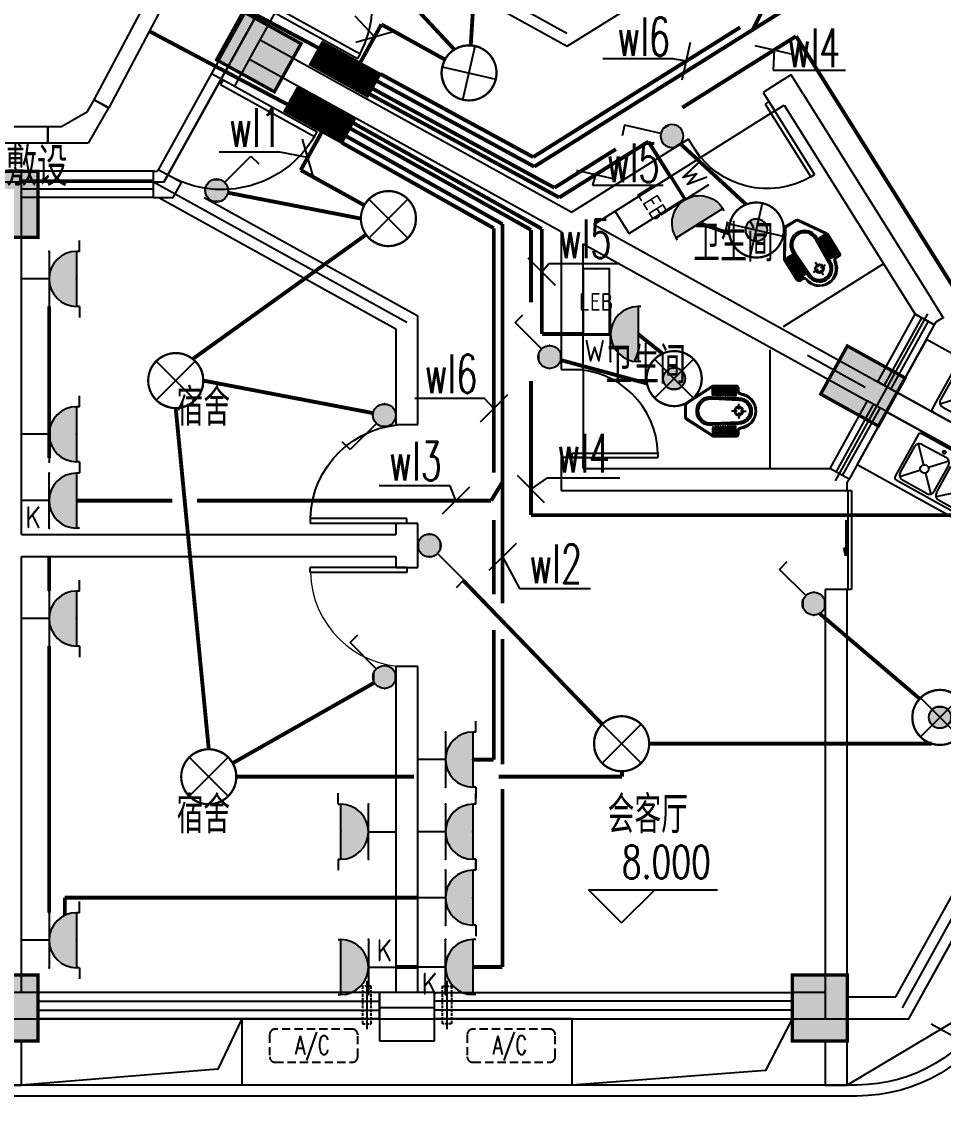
# Model space of a CAD drawing. Extents: x -9422388 to 15610651, y -1992469 to 953794.
# Drawn here: x -2712691 to -2704318, y -207191 to -197392 of the extents above; entities that cross this region are included whole.
import ezdxf
from ezdxf.enums import TextEntityAlignment as Align

# ---------------------------------------------------------------- set-up
doc = ezdxf.new("R2010")
doc.units = 0
doc.header["$LTSCALE"] = 1000
for name, pattern in [('( Hidden )', [0.375, 0.25, -0.125]), ('ACAD_ISO04W100', [30, 24, -3, 0, -3]), ('DASH', [0.35, 0.25, -0.1])]:
    doc.linetypes.add(name, pattern=pattern)
for name, color, linetype in [('A-FLOR-HVAC', 4, 'Continuous'), ('A-FLOR-OTHER2-ON', 83, 'Continuous'), ('A-SECT-DOOR', 141, 'Continuous'), ('C-KZ', 2, 'Continuous'), ('C-Z-HATCH', 253, 'Continuous'), ('CABLETRAY', 4, 'Continuous'), ('DIM-插座', 3, 'Continuous'), ('DIM-照明', 3, 'Continuous'), ('EQUIP-插座', 3, 'Continuous'), ('EQUIP-照明', 3, 'Continuous'), ('EQUIP-箱柜', 3, 'Continuous'), ('TEL_TEXT', 7, 'Continuous'), ('WIRE-插座', 5, 'Continuous'), ('WIRE-照明', 1, 'Continuous'), ('洁具', 253, 'Continuous')]:
    doc.layers.add(name, color=color, linetype=linetype)
doc.styles.add('_TCH_DIM', font='SIMPLEX', dxfattribs={"bigfont": 'GBCBIG'})
doc.styles.add('_TCH_DIM_T3', font='SIMPLEX', dxfattribs={"width": 0.705882, "bigfont": 'GBCBIG'})
doc.styles.add('_TCH_WINDOW', font='SIMPLEX', dxfattribs={"height": 3.5, "bigfont": 'GBCBIG'})
doc.styles.add('_TEL_ATTDEF', font='GBENOR', dxfattribs={"width": 0.8, "height": 3, "bigfont": 'GBCBIG'})
doc.styles.add('_TEL_DIM', font='SIMPLEX', dxfattribs={"width": 0.8, "height": 3.5, "bigfont": 'HZTXT'})
doc.styles.get("Standard").update_dxf_attribs({"font": 'gbenor.shx', "bigfont": 'gbcbig.shx'})
doc.dimstyles.new('_TCH_ARCH&&100', dxfattribs={"dimtxt": 297.5, "dimasz": 100, "dimexe": 250, "dimexo": 300, "dimgap": 126.25, "dimtad": 1, "dimdec": 0, "dimzin": 0, "dimdsep": 46, "dimtxsty": '_TCH_DIM_T3', "dimblk": 'ARCHTICK', "dimcen": 0.09, "dimclrt": 7, "dimazin": 2, "dimtfac": 1, "dimtdec": 0, "dimtix": 1, "dimtmove": 2, "dimatfit": 3, "dimfxl": 0, "dimtolj": 1, "dimtzin": 0, "dimarcsym": 0})

# ---------------------------------------------------------------- blocks, each defined once
blk = doc.blocks.new('$plan$00002871')
at = {"layer": '洁具', "color": 0}
for p, q in [((-14.8, -489.9), (-66.6, -489.9)), ((0, -475.1), (0, -423.3)), ((14.8, -489.9), (66.6, -489.9)), ((0, -504.7), (0, -556.5))]:
    blk.add_line(p, q, dxfattribs=at)
for points in [[(158.9, -508.5, -0.88995), (-158.9, -508.5, 0.380538), (-178.8, -490.8), (-210, -490.8, -0.414214), (-230, -470.8), (-230, -258.2, -0.144595), (-226.8, -247.3), (-72.6, -9.1, -0.254383), (-55.8, 0), (55.8, 0, -0.254383), (72.6, -9.1), (226.8, -247.3, -0.144595), (230, -258.2), (230, -470.8, -0.414214), (210, -490.8), (178.8, -490.8, 0.380538)], [(120, -490.8), (129.8, -252.3, 1.134994), (-129.8, -252.3), (-120, -490.8, 0.992594)], [(105, -490.4), (114.8, -251, 1.141146), (-114.8, -251), (-105, -490.4, 0.994896)], [(100, -490.3), (109.8, -250.6, 1.143479), (-109.8, -250.6), (-100, -490.3, 0.995777)], [(-149.5, -263.6, 1), (-149.5, -251.9), (-207, -251.9, 1), (-207, -263.6)], [(-148.2, -287, 1), (-148.2, -275.4), (-207, -275.4, 1), (-207, -287)], [(-149.5, -262.6, 1), (-149.5, -252.9), (-207, -252.9, 1), (-207, -262.6)], [(-148.2, -286, 1), (-148.2, -276.4), (-207, -276.4, 1), (-207, -286)], [(148.2, -287, -1), (148.2, -275.4), (207, -275.4, -1), (207, -287)], [(148.2, -286, -1), (148.2, -276.4), (207, -276.4, -1), (207, -286)], [(149.5, -263.6, -1), (149.5, -251.9), (207, -251.9, -1), (207, -263.6)], [(149.5, -262.6, -1), (149.5, -252.9), (207, -252.9, -1), (207, -262.6)], [(-147.3, -306.7, 1), (-147.3, -295.1), (-207, -295.1, 1), (-207, -306.7)], [(-146.3, -330.1, 1), (-146.3, -318.5), (-207, -318.5, 1), (-207, -330.1)], [(-145.6, -352.3, 1), (-145.6, -340.7), (-207, -340.7, 1), (-207, -352.3)], [(-144.6, -375.7, 1), (-144.6, -364.1), (-207, -364.1, 1), (-207, -375.7)], [(-143.7, -399.2, 1), (-143.7, -387.5), (-207, -387.5, 1), (-207, -399.2)], [(-147.3, -305.7, 1), (-147.3, -296.1), (-207, -296.1, 1), (-207, -305.7)], [(-146.3, -329.1, 1), (-146.3, -319.5), (-207, -319.5, 1), (-207, -329.1)], [(-145.6, -351.3, 1), (-145.6, -341.7), (-207, -341.7, 1), (-207, -351.3)], [(-144.6, -374.7, 1), (-144.6, -365.1), (-207, -365.1, 1), (-207, -374.7)], [(-143.7, -398.2, 1), (-143.7, -388.5), (-207, -388.5, 1), (-207, -398.2)], [(143.7, -399.2, -1), (143.7, -387.5), (207, -387.5, -1), (207, -399.2)], [(144.6, -375.7, -1), (144.6, -364.1), (207, -364.1, -1), (207, -375.7)], [(143.7, -398.2, -1), (143.7, -388.5), (207, -388.5, -1), (207, -398.2)], [(145.6, -352.3, -1), (145.6, -340.7), (207, -340.7, -1), (207, -352.3)], [(144.6, -374.7, -1), (144.6, -365.1), (207, -365.1, -1), (207, -374.7)], [(146.3, -330.1, -1), (146.3, -318.5), (207, -318.5, -1), (207, -330.1)], [(145.6, -351.3, -1), (145.6, -341.7), (207, -341.7, -1), (207, -351.3)], [(147.3, -306.7, -1), (147.3, -295.1), (207, -295.1, -1), (207, -306.7)], [(146.3, -329.1, -1), (146.3, -319.5), (207, -319.5, -1), (207, -329.1)], [(147.3, -305.7, -1), (147.3, -296.1), (207, -296.1, -1), (207, -305.7)], [(-142.8, -422.6, 1), (-142.8, -411), (-207, -411, 1), (-207, -422.6)], [(-141.1, -443.5, 1), (-141.1, -431.9), (-207, -431.9, 1), (-207, -443.5)], [(-141.1, -464.5, 1), (-141.1, -452.9), (-207, -452.9, 1), (-207, -464.5)], [(-142.8, -421.6, 1), (-142.8, -412), (-207, -412, 1), (-207, -421.6)], [(-141.1, -442.5, 1), (-141.1, -432.9), (-207, -432.9, 1), (-207, -442.5)], [(-141.1, -463.5, 1), (-141.1, -453.9), (-207, -453.9, 1), (-207, -463.5)], [(141.1, -443.5, -1), (141.1, -431.9), (207, -431.9, -1), (207, -443.5)], [(141.1, -464.5, -1), (141.1, -452.9), (207, -452.9, -1), (207, -464.5)], [(141.1, -442.5, -1), (141.1, -432.9), (207, -432.9, -1), (207, -442.5)], [(141.1, -463.5, -1), (141.1, -453.9), (207, -453.9, -1), (207, -463.5)], [(142.8, -422.6, -1), (142.8, -411), (207, -411, -1), (207, -422.6)], [(142.8, -421.6, -1), (142.8, -412), (207, -412, -1), (207, -421.6)]]:
    blk.add_lwpolyline(points, format="xyb", close=True, dxfattribs=at)
blk.add_lwpolyline([(-149, -507.3, 0.380538), (-178.8, -480.8), (-210, -480.8, -0.414214), (-220, -470.8), (-220, -258.2, -0.144595), (-218.4, -252.8), (-64.2, -14.6, -0.254383), (-55.8, -10), (55.8, -10, -0.254383), (64.2, -14.6), (218.4, -252.8, -0.144595), (220, -258.2), (220, -470.8, -0.414214), (210, -480.8), (178.8, -480.8, 0.380538), (149, -507.3, 0.380538)], format="xyb", dxfattribs=at)
for radius in [40, 31.7]:
    blk.add_circle((0, -489.9), radius, dxfattribs=at)
blk.add_arc((0, -489.9), 150, 186.66502, 353.33498, dxfattribs=at)
blk = doc.blocks.new('$DorLib2D$00000001')
at = {"color": 0}
for p, q in [((0.45, 0.975), (0.5, 0.975)), ((0.45, 0), (0.45, 0.975)), ((0.5, 0), (0.5, 0.975)), ((0.5, 0), (0.45, 0))]:
    blk.add_line(p, q, dxfattribs=at)
at = {"color": 0, "lineweight": 13}
blk.add_arc((0.475, 0), 0.975, 91.4693, 180, dxfattribs=at)
blk = doc.blocks.new('$plan$00002763')
at = {"layer": '洁具', "color": 0}
for p, q in [((-380.9, -97.5), (-246.3, -240.8)), ((-345, -82.5), (-95, -82.5)), ((-59.1, -97.5), (-193.7, -240.8)), ((-5.9, -97.5), (161.2, -240.8)), ((30, -82.5), (345, -82.5)), ((380.9, -97.5), (213.8, -240.8)), ((-395, -405.5), (-395, -132.2)), ((-45, -132.2), (-45, -405.5)), ((-20, -405.5), (-20, -132.2)), ((395, -132.2), (395, -405.5)), ((-246.3, -296.8), (-380.9, -440.1)), ((-193.7, -296.8), (-59.1, -440.1)), ((161.2, -296.8), (-5.9, -440.1)), ((213.8, -296.8), (380.9, -440.1)), ((-95, -455.2), (-345, -455.2)), ((345, -455.2), (30, -455.2))]:
    blk.add_line(p, q, dxfattribs=at)
blk.add_lwpolyline([(-420, -24.8), (-420, -455.2, 0.200464), (-412.7, -472.8, 0.197353), (-395, -480), (395, -480, 0.19737), (412.7, -472.8, 0.200447), (420, -455.2), (420, -24.8, 0.200464), (412.7, -7.2, 0.197353), (395, 0), (-395, 0, 0.19737), (-412.7, -7.2, 0.200447), (-420, -24.8)], format="xyb", close=True, dxfattribs=at)
for centre, major_axis, start_param, end_param in [((-345, -132.2), (-50, 0), -1.570796, 0), ((-135.7, -48.3), (-14.2, 0), 3.141593, 9.424778), ((-95, -132.2), (-50, 0), 3.141593, 4.712389), ((-35.7, -48.3), (-15.1, 0), 3.141593, 9.424778), ((30, -132.2), (-50, 0), -1.570796, 0), ((64.3, -48.3), (-14.2, 0), 3.141593, 9.424778), ((345, -132.2), (-50, 0), 3.141593, 4.712389), ((-220, -268.8), (-38.6, 0), 3.141593, 9.424778), ((187.5, -268.8), (-38.6, 0), 3.141593, 9.424778), ((-345, -405.5), (50, 0), 3.141593, 4.712389), ((-95, -405.5), (50, 0), 4.712389, 6.283185), ((30, -405.5), (50, 0), 3.141593, 4.712389), ((345, -405.5), (50, 0), 4.712389, 6.283185)]:
    blk.add_ellipse(centre, major_axis=major_axis, ratio=0.9938, start_param=start_param, end_param=end_param, dxfattribs=at)
blk = doc.blocks.new('KTWJ1')
at = {"layer": 'A-FLOR-HVAC', "color": 0, "linetype": '( Hidden )', "ltscale": 0.3}
blk.add_lwpolyline([(152982.4, -14209, 0.414214), (153032.4, -14259), (153732.4, -14259, 0.414214), (153782.4, -14209), (153782.4, -14009, 0.414214), (153732.4, -13959), (153032.4, -13959, 0.414214), (152982.4, -14009)], format="xyb", close=True, dxfattribs=at)
at = {"layer": 'A-FLOR-HVAC', "color": 0, "style": '_TCH_WINDOW', "width": 0.705882}
blk.add_text('A/C', height=170, dxfattribs=at).set_placement((153213.5, -14188.2))
blk = doc.blocks.new('KTB')
at = {"layer": 'A-SECT-DOOR', "color": 0}
blk.add_lwpolyline([(1063019.2, -403774.7), (1061769.2, -403774.7), (1061769.2, -404374.7), (1064769.2, -404374.7), (1064769.2, -403774.7), (1063519.2, -403774.7)], dxfattribs=at)
at = {"layer": 'A-FLOR-HVAC', "color": 8}
for p in [(909040, -389908.7), (910834.5, -389908.7)]:
    blk.add_blockref('KTWJ1', p, dxfattribs=at)
blk = doc.blocks.new('A$C0CF77FE4')
at = {"layer": 'A-FLOR-OTHER2-ON', "color": 0, "linetype": 'ACAD_ISO04W100', "ltscale": 5}
blk.add_line((40, 440), (40, 0), dxfattribs=at)
at = {"layer": 'A-FLOR-OTHER2-ON', "color": 0, "linetype": 'DASH', "ltscale": 0.1}
blk.add_lwpolyline([(0, 390), (80, 390), (80, 50), (0, 50)], close=True, dxfattribs=at)
blk = doc.blocks.new('宿舍楼柱网1')
at = {"layer": 'C-Z-HATCH'}
h = blk.add_hatch(color=0, dxfattribs=at)
h.dxf.hatch_style = 1
h.paths.add_polyline_path([(648829.2, 146138.3), (649071.3, 146575.7), (649596.3, 146285.2), (649354.2, 145847.7)])
h = blk.add_hatch(color=0, dxfattribs=at)
h.dxf.hatch_style = 1
h.paths.add_polyline_path([(646707.9, 145126.3), (647207.9, 145126.3), (647207.9, 144526.3), (646707.9, 144526.3)])
h = blk.add_hatch(color=0, dxfattribs=at)
h.dxf.hatch_style = 1
h.paths.add_polyline_path([(654840.8, 142811.3), (655082.9, 143248.8), (654558, 143539.3), (654315.8, 143101.8)])
h = blk.add_hatch(color=0, dxfattribs=at)
h.dxf.hatch_style = 1
h.paths.add_polyline_path([(646707.9, 137826.3), (647207.9, 137826.3), (647207.9, 137226.3), (646707.9, 137226.3)])
h = blk.add_hatch(color=0, dxfattribs=at)
h.dxf.hatch_style = 1
h.paths.add_polyline_path([(654057.9, 137826.3), (654557.9, 137826.3), (654557.9, 137226.3), (654057.9, 137226.3)])
at = {"layer": 'C-KZ', "color": 0, "const_width": 30}
for points in [[(648829.2, 146138.3), (649071.3, 146575.7), (649596.3, 146285.2), (649354.2, 145847.7), (648829.2, 146138.3)], [(654840.8, 142811.3), (655082.9, 143248.8), (654558, 143539.3), (654315.8, 143101.8), (654840.8, 142811.3)]]:
    blk.add_lwpolyline(points, dxfattribs=at)
for points in [[(646707.9, 145126.3), (647207.9, 145126.3), (647207.9, 144526.3), (646707.9, 144526.3)], [(646707.9, 137826.3), (647207.9, 137826.3), (647207.9, 137226.3), (646707.9, 137226.3)], [(654057.9, 137826.3), (654557.9, 137826.3), (654557.9, 137226.3), (654057.9, 137226.3)]]:
    blk.add_lwpolyline(points, close=True, dxfattribs=at)
blk = doc.blocks.new('_ArchTick')
at = {"color": 0, "linetype": 'ByBlock', "const_width": 0.4}
blk.add_lwpolyline([(-0.5, -0.5), (0.5, 0.5)], dxfattribs=at)
blk = doc.blocks.new('*D2933')
at = {"color": 0, "lineweight": -2, "transparency": 16777216}
for p, q in [((1649021.5, -194365.2), (1652040.1, -196035.7)), ((1649512.1, -200087.3), (1651821.3, -195914.7)), ((1646712.3, -198537.8), (1649730.9, -200208.4))]:
    blk.add_line(p, q, dxfattribs=at)
at = {"layer": 'Defpoints', "color": 0, "transparency": 16777216}
for p in [(1648759, -194219.9), (1651821.3, -195914.7), (1646449.8, -198392.6)]:
    blk.add_point(p, dxfattribs=at)
at = {"color": 0, "lineweight": -2, "transparency": 16777216, "xscale": 100, "yscale": 100, "zscale": 100}
for p, rotation in [((1651821.3, -195914.7), 61.03914883823066), ((1649512.1, -200087.3), 241.0391488382307)]:
    blk.add_blockref('_ArchTick', p, dxfattribs=dict(at, rotation=rotation))
at = {"color": 7, "transparency": 16777216, "insert": (1650426.1, -197867.8), "char_height": 297.5, "attachment_point": 5, "rotation": 61.03915, "style": '_TCH_DIM_T3'}
blk.add_mtext('\\A1;4769', dxfattribs=at)
blk = doc.blocks.new('*D2935')
at = {"color": 0, "lineweight": -2, "transparency": 16777216}
for p, q in [((1651330.7, -190192.6), (1655049.2, -192250.5)), ((1650212.1, -200474.7), (1654830.5, -192129.4)), ((1646712.3, -198537.8), (1650430.8, -200595.7))]:
    blk.add_line(p, q, dxfattribs=at)
at = {"layer": 'Defpoints', "color": 0, "transparency": 16777216}
for p in [(1651068.2, -190047.3), (1654830.5, -192129.4), (1646449.8, -198392.6)]:
    blk.add_point(p, dxfattribs=at)
at = {"color": 0, "lineweight": -2, "transparency": 16777216, "xscale": 100, "yscale": 100, "zscale": 100}
for p, rotation in [((1654830.5, -192129.4), 61.0391488381117), ((1650212.1, -200474.7), 241.0391488381117)]:
    blk.add_blockref('_ArchTick', p, dxfattribs=dict(at, rotation=rotation))
at = {"color": 7, "transparency": 16777216, "insert": (1652280.7, -196168.9), "char_height": 297.5, "attachment_point": 5, "rotation": 61.03915, "style": '_TCH_DIM_T3'}
blk.add_mtext('\\A1;9538', dxfattribs=at)
blk = doc.blocks.new('*X41')
at = {"color": 0}
for p, q in [((-250, 32.8), (-82.8, 200)), ((-250, 68.2), (-118.2, 200)), ((-250, 103.6), (-153.6, 200)), ((-250, 138.9), (-188.9, 200)), ((-250, 174.3), (-224.3, 200)), ((-247.5, 0), (-47.5, 200)), ((-212.1, 0), (-12.1, 200)), ((-176.8, 0), (23.2, 200)), ((-141.4, 0), (58.6, 200)), ((-106.1, 0), (93.9, 200)), ((-70.7, 0), (129.3, 200)), ((-35.4, 0), (164.6, 200)), ((0, 0), (200, 200)), ((35.4, 0), (235.4, 200)), ((70.7, 0), (250, 179.3)), ((106.1, 0), (250, 143.9)), ((141.4, 0), (250, 108.6)), ((176.8, 0), (250, 73.2)), ((212.1, 0), (250, 37.9)), ((247.5, 0), (250, 2.5))]:
    blk.add_line(p, q, dxfattribs=at)
blk = doc.blocks.new('$equip$00002943')
for p, q in [((-0.75, 0.6), (-0.75, 0)), ((0.75, 0.6), (-0.75, 0.6)), ((0.75, 0), (0.75, 0.6)), ((-0.75, 0), (0.75, 0))]:
    blk.add_line(p, q)
for points, const_width in [([(-0.75, 0.3), (0.75, 0.3)], 0.6), ([(-0.75, 0.6), (-0.75, 0), (0.75, 0), (0.75, 0.6), (-0.75, 0.6), (-0.75, 0)], 0.04)]:
    blk.add_lwpolyline(points, dxfattribs=dict(const_width=const_width))
for p in [(0, 0.6), (-0.75, 0.3), (0.75, 0.3), (0, 0)]:
    blk.add_point(p)
at = {"xscale": 0.00300000000061118, "yscale": 0.00300000000061118, "zscale": 0.00300000000061118}
blk.add_blockref('*X41', (0, 0), dxfattribs=at)
at = {"color": 7, "style": '_TEL_DIM', "flags": 1}
for tag in ['A', 'REMARK']:
    blk.add_attdef(tag, text='', height=0.00002, dxfattribs=at).set_placement((0, 0), align=Align.MIDDLE_CENTER)
blk = doc.blocks.new('$equip$00002539')
for p, q in [((-0.354, 0.354), (0.354, -0.354)), ((0.354, 0.354), (-0.354, -0.354))]:
    blk.add_line(p, q)
at = {"const_width": 0.04}
blk.add_lwpolyline([(-0.5, 0, 1), (0.5, 0, 1), (-0.5, 0, 0.911406)], format="xyb", dxfattribs=at)
blk.add_circle((0, 0), 0.5)
for p in [(0, 0.5), (-0.5, 0), (0.5, 0), (0, -0.5)]:
    blk.add_point(p)
at = {"color": 7, "style": '_TEL_DIM', "flags": 1}
blk.add_attdef('A', text='', height=0.00002, dxfattribs=at).set_placement((0, 0), align=Align.MIDDLE_CENTER)
blk = doc.blocks.new('$equip$00002828')
for p, q in [((0.354, 0.354), (-0.354, -0.354)), ((-0.354, 0.354), (0.354, -0.354))]:
    blk.add_line(p, q)
at = {"const_width": 0.04}
blk.add_lwpolyline([(0.5, 0, -1), (-0.5, 0, -1), (0.5, 0, 1)], format="xyb", dxfattribs=at)
for radius in [0.5, 0.2]:
    blk.add_circle((0, 0), radius)
for p in [(0, 0.5), (-0.5, 0), (0.5, 0), (0, -0.5)]:
    blk.add_point(p)
for points in [[(0, 0.2), (0, 0.2), (-0.1, 0.173), (0.1, 0.173)], [(-0.173, 0.1), (0.173, 0.1), (-0.2, 0), (0.2, 0)], [(-0.173, -0.1), (0.173, -0.1), (-0.2, 0), (0.2, 0)], [(-0.1, 0.173), (0.1, 0.173), (-0.173, 0.1), (0.173, 0.1)], [(-0.1, -0.173), (0.1, -0.173), (-0.173, -0.1), (0.173, -0.1)], [(0, -0.2), (0, -0.2), (-0.1, -0.173), (0.1, -0.173)]]:
    blk.add_solid(points)
at = {"color": 7, "style": '_TEL_DIM', "flags": 1}
for tag in ['A', 'REMARK']:
    blk.add_attdef(tag, text='', height=0.00002, dxfattribs=at).set_placement((0, 0), align=Align.MIDDLE_CENTER)
blk = doc.blocks.new('$equip$00001240')
for p, q in [((-0.5, 1.05), (-0.7, 1.05)), ((-0.5, 1.05), (-0.5, 1)), ((-0.5, 1), (0.5, 1)), ((0.5, 1.05), (0.7, 1.05)), ((0.5, 1.05), (0.5, 1)), ((-0.5, 0.5), (0.5, 0.5)), ((0, 0.5), (0, 0))]:
    blk.add_line(p, q)
blk.add_arc((0, 1), 0.5, 180, 0)
for points in [[(0.433, 0.75), (-0.433, 0.75), (0.5, 1), (-0.5, 1)], [(0.25, 0.567), (-0.25, 0.567), (0.433, 0.75), (-0.433, 0.75)], [(0, 0.5), (0, 0.5), (0.25, 0.567), (-0.25, 0.567)]]:
    blk.add_solid(points)
at = {"layer": 'EQUIP-照明'}
for p in [(0, 1), (-0.5, 0.5), (0.5, 0.5), (0, 0)]:
    blk.add_point(p, dxfattribs=at)
at = {"layer": 'EQUIP-照明', "flags": 9}
blk.add_attdef('A', (0, 0), '', height=0.00002, dxfattribs=at)
blk = doc.blocks.new('$equip$00001764')
for p, q in [((-0.5, 1.05), (-0.5, 1)), ((-0.5, 1), (0.5, 1)), ((0.5, 1.05), (0.5, 1)), ((0.5, 0.5), (-0.5, 0.5)), ((0, 0.5), (0, 0))]:
    blk.add_line(p, q)
blk.add_arc((0, 1), 0.5, 180, 0)
for p in [(-0.5, 0.5), (0.5, 0.5), (0, 0)]:
    blk.add_point(p)
for points in [[(0.433, 0.75), (-0.433, 0.75), (0.5, 1), (-0.5, 1)], [(0.25, 0.567), (-0.25, 0.567), (0.433, 0.75), (-0.433, 0.75)], [(0, 0.5), (0, 0.5), (0.25, 0.567), (-0.25, 0.567)]]:
    blk.add_solid(points)
at = {"color": 7, "style": '_TEL_DIM'}
blk.add_attdef('$TEXT$', text='', height=0.4, dxfattribs=at).set_placement((0.303, 0.211), align=Align.MIDDLE_CENTER)
at = {"color": 7, "style": '_TEL_DIM', "flags": 1}
blk.add_attdef('A', text='', height=0.00002, dxfattribs=at).set_placement((0, 0), align=Align.MIDDLE_CENTER)
blk = doc.blocks.new('$equip$00001962')
for p, q in [((0.147, 0.356), (0.625, 0.833)), ((0.625, 0.833), (0.766, 0.692))]:
    blk.add_line(p, q)
blk.add_circle((0, 0.208), 0.208)
for p in [(0, 0.417), (-0.208, 0.208), (0.208, 0.208), (0, 0)]:
    blk.add_point(p)
for points in [[(0, 0.417), (0, 0.417), (-0.104, 0.389), (0.104, 0.389)], [(-0.18, 0.313), (0.18, 0.313), (-0.208, 0.208), (0.208, 0.208)], [(-0.18, 0.104), (0.18, 0.104), (-0.208, 0.208), (0.208, 0.208)], [(-0.104, 0.389), (0.104, 0.389), (-0.18, 0.313), (0.18, 0.313)], [(-0.104, 0.028), (0.104, 0.028), (-0.18, 0.104), (0.18, 0.104)], [(0, 0), (0, 0), (-0.104, 0.028), (0.104, 0.028)]]:
    blk.add_solid(points)
at = {"layer": 'TEL_TEXT', "style": '_TEL_DIM', "flags": 1}
blk.add_attdef('A', text='', height=0.00002, dxfattribs=at).set_placement((0, 0), align=Align.MIDDLE_CENTER)
blk = doc.blocks.new('$equip$00002908')
for p, q in [((0.75, 0.6), (-0.75, 0.6)), ((-0.75, 0.6), (-0.75, 0)), ((0.75, 0), (0.75, 0.6)), ((-0.75, 0), (0.75, 0))]:
    blk.add_line(p, q)
at = {"const_width": 0.04}
blk.add_lwpolyline([(-0.75, 0.6), (-0.75, 0), (0.75, 0), (0.75, 0.6), (-0.75, 0.6), (-0.75, 0)], dxfattribs=at)
for p in [(0, 0.6), (-0.75, 0.3), (0.75, 0.3), (0, 0)]:
    blk.add_point(p)
at = {"color": 7, "style": '_TEL_DIM'}
blk.add_attdef('$TEXT$', text='', height=0.4, dxfattribs=at).set_placement((0, 0.3), align=Align.MIDDLE_CENTER)
at = {"color": 7, "style": '_TEL_DIM', "flags": 1}
for tag in ['A', 'REMARK']:
    blk.add_attdef(tag, text='', height=0.00002, dxfattribs=at).set_placement((0, 0), align=Align.MIDDLE_CENTER)
blk = doc.blocks.new('542523')
at = {"color": 8}
for p, q in [((1641151.3, -188347.3), (1639742.7, -190892.6)), ((1641464, -188582.6), (1643405.6, -189657.2)), ((1643405.6, -189657.2), (1644240.7, -189133.8)), ((1640543.5, -189239), (1640359.5, -189571.5)), ((1640648.5, -189297.1), (1641501.6, -189769.2)), ((1640672.7, -189253.4), (1641525.8, -189725.5)), ((1640569.5, -189687.7), (1640753.5, -189355.2)), ((1640359.5, -189571.5), (1640175.5, -189904)), ((1640617.9, -189600.2), (1643446.7, -191165.7)), ((1640385.5, -190020.2), (1640569.5, -189687.7)), ((1640521.1, -189775.2), (1643349.8, -191340.7)), ((1641525.8, -189725.5), (1641501.6, -189769.2)), ((1640175.5, -189904), (1639691.3, -190778.9)), ((1640175.5, -189904), (1640385.5, -190020.2)), ((1645354.8, -189969.8), (1645185.3, -190076)), ((1645439.5, -189916.7), (1645354.8, -189969.8)), ((1645545.7, -190086.1), (1645439.5, -189916.7)), ((1645185.3, -190076), (1645291.5, -190245.5)), ((1645545.7, -190086.1), (1645545.7, -190086.1)), ((1645545.7, -190086.1), (1646714.1, -191950.2)), ((1645291.5, -190245.5), (1645376.3, -190192.3)), ((1645376.3, -190192.3), (1646566.4, -192091.2)), ((1645291.5, -190245.5), (1644613.6, -190670.3)), ((1644507.4, -190500.9), (1643446.7, -191165.7)), ((1644613.6, -190670.3), (1644507.4, -190500.9)), ((1643646.7, -191276.4), (1644613.6, -190670.3)), ((1639648.9, -191032.6), (1639648.9, -190792.6)), ((1639648.9, -190792.6), (1639683.7, -190792.6)), ((1639691.3, -190778.9), (1639683.7, -190792.6)), ((1639901.3, -190895.1), (1639691.3, -190778.9)), ((1639742.7, -190892.6), (1593929.8, -190892.6)), ((1639825.2, -191032.6), (1639901.3, -190895.1)), ((1638449.8, -194092.6), (1638449.8, -191032.6)), ((1639648.9, -191032.6), (1639825.2, -191032.6)), ((1639695.3, -191032.6), (1641849.8, -192224.9)), ((1640108.4, -191032.6), (1642049.8, -192107)), ((1643646.7, -191276.4), (1646227, -192704.4)), ((1643349.8, -191340.7), (1643349.8, -192592.6)), ((1643549.8, -191451.4), (1646130.2, -192879.4)), ((1643549.8, -192592.6), (1643549.8, -191451.4)), ((1646820.3, -192119.7), (1646714.1, -191950.2)), ((1642049.8, -193092.6), (1642049.8, -192107)), ((1646566.4, -192091.2), (1646741.4, -192188.1)), ((1646741.4, -192188.1), (1646757.4, -192159.1)), ((1646757.4, -192159.1), (1646820.3, -192119.7)), ((1641849.8, -192224.9), (1641849.8, -193092.6)), ((1643349.8, -192592.6), (1643549.8, -192592.6)), ((1643549.8, -192592.6), (1643549.8, -193392.6)), ((1646227, -192704.4), (1646402, -192801.3)), ((1646402, -192801.3), (1648719.9, -194084)), ((1646305.2, -192976.2), (1646130.2, -192879.4)), ((1646305.2, -192976.2), (1648623.1, -194259)), ((1641849.8, -193092.6), (1642049.8, -193092.6)), ((1643549.8, -193392.6), (1643349.8, -193392.6)), ((1643349.8, -193392.6), (1643349.8, -193692.6)), ((1643449.8, -193392.6), (1643449.8, -193352.6)), ((1643449.8, -193352.6), (1644229.8, -193352.6)), ((1643449.8, -193392.6), (1644229.8, -193392.6)), ((1643549.8, -193492.6), (1643549.8, -193392.6)), ((1644229.8, -193352.6), (1644229.8, -193392.6)), ((1643549.8, -193492.6), (1645790.9, -193492.6)), ((1645965.9, -193589.4), (1645790.9, -193492.6)), ((1645949.8, -193618.4), (1645965.9, -193589.4)), ((1645949.8, -193692.6), (1645949.8, -193618.4)), ((1643349.8, -193692.6), (1645749.8, -193692.6)), ((1645749.8, -193692.6), (1645949.8, -193692.6)), ((1642049.8, -193992.6), (1641849.8, -193992.6)), ((1641849.8, -193992.6), (1641849.8, -194092.6)), ((1642049.8, -194192.6), (1642049.8, -193992.6)), ((1638449.8, -194092.6), (1641849.8, -194092.6)), ((1642049.8, -194392.6), (1642049.8, -194192.6)), ((1646390.9, -198292.6), (1648671.5, -194171.5)), ((1638449.8, -198252.6), (1638449.8, -194292.6)), ((1638449.8, -194292.6), (1641849.8, -194292.6)), ((1641849.8, -194292.6), (1641849.8, -194392.6)), ((1646508.8, -198492.6), (1648846.5, -194268.4)), ((1641849.8, -194392.6), (1642049.8, -194392.6)), ((1645949.8, -194592.6), (1645749.8, -194592.6)), ((1645749.8, -194592.6), (1645749.8, -198492.6)), ((1645949.8, -198492.6), (1645949.8, -194592.6)), ((1642049.8, -195292.6), (1641849.8, -195292.6)), ((1641849.8, -195292.6), (1641849.8, -198252.6)), ((1642049.8, -198252.6), (1642049.8, -195292.6)), ((1643900.2, -197620.6), (1643600.2, -197320.6)), ((1643600.2, -197320.6), (1644771, -197320.6)), ((1643900.2, -197620.6), (1644200.2, -197320.6)), ((1638599.8, -198252.6), (1638349.8, -198252.6)), ((1638599.8, -198492.6), (1638599.8, -198252.6)), ((1641949.8, -198252.6), (1641699.8, -198252.6)), ((1641699.8, -198252.6), (1641699.8, -198392.6)), ((1642199.8, -198252.6), (1641949.8, -198252.6)), ((1642199.8, -198392.6), (1642199.8, -198252.6)), ((1642199.8, -198252.6), (1645449.8, -198252.6)), ((1642199.8, -198492.6), (1642199.8, -198252.6)), ((1645449.8, -198332.6), (1642199.8, -198332.6)), ((1645749.8, -198252.6), (1645449.8, -198252.6)), ((1645449.8, -198252.6), (1645449.8, -198492.6)), ((1645449.8, -198492.6), (1645449.8, -198252.6)), ((1645949.8, -198292.6), (1646390.9, -198292.6)), ((1645949.8, -198292.6), (1645949.8, -198492.6)), ((1642199.8, -198392.6), (1641699.8, -198392.6)), ((1641699.8, -198392.6), (1641699.8, -198692.6)), ((1642199.8, -198692.6), (1642199.8, -198392.6)), ((1645449.8, -198412.6), (1642199.8, -198412.6)), ((1638349.8, -198492.6), (1638599.8, -198492.6)), ((1642199.8, -198492.6), (1645449.8, -198492.6)), ((1645449.8, -198492.6), (1645749.8, -198492.6)), ((1645749.8, -198492.6), (1645949.8, -198492.6)), ((1645949.8, -198492.6), (1646508.8, -198492.6)), ((1641699.8, -198692.6), (1642199.8, -198692.6))]:
    blk.add_line(p, q, dxfattribs=at)
at = {"color": 8, "extrusion": (0, 0, -1)}
for p, q in [((1640280.5, -189962.1), (1640256.3, -190005.8)), ((1640256.3, -190005.8), (1641109.4, -190477.9)), ((1640280.5, -189962.1), (1641133.6, -190434.2)), ((1645238.4, -190160.7), (1645204.5, -190182)), ((1645204.5, -190182), (1645618.7, -190842.9)), ((1645238.4, -190160.7), (1645652.6, -190821.6)), ((1641109.4, -190477.9), (1641133.6, -190434.2)), ((1639648.9, -190792.6), (1638449.8, -190792.6)), ((1638449.8, -191032.6), (1638449.8, -190792.6)), ((1639648.9, -191032.6), (1639648.9, -190792.6)), ((1638449.8, -190872.6), (1639648.9, -190872.6)), ((1645618.7, -190842.9), (1645652.6, -190821.6)), ((1638449.8, -190952.6), (1639648.9, -190952.6)), ((1639648.9, -191032.6), (1638449.8, -191032.6)), ((1646227, -192704.4), (1646566.4, -192091.2)), ((1646624.7, -192123.5), (1646285.4, -192736.7)), ((1646683, -192155.8), (1646343.7, -192769)), ((1646741.4, -192188.1), (1646566.4, -192091.2)), ((1646820.3, -192119.7), (1646825.1, -192127.3)), ((1646402, -192801.3), (1646741.4, -192188.1)), ((1646402, -192801.3), (1646227, -192704.4)), ((1646130.2, -192879.4), (1645790.9, -193492.6)), ((1645849.2, -193524.9), (1646188.5, -192911.7)), ((1645907.5, -193557.1), (1646246.9, -192944)), ((1646305.2, -192976.2), (1646130.2, -192879.4)), ((1646305.2, -192976.2), (1645965.9, -193589.4)), ((1645965.9, -193589.4), (1645790.9, -193492.6)), ((1645949.8, -193692.6), (1645958.8, -193692.6)), ((1645958.8, -194592.6), (1645958.8, -193692.6)), ((1645958.8, -193692.6), (1645987.1, -193692.6)), ((1645987.1, -193692.6), (1645987.1, -194592.6)), ((1641072.3, -193947.6), (1641072.3, -193992.6)), ((1641949.8, -193947.6), (1641072.3, -193947.6)), ((1641949.8, -193992.6), (1641072.3, -193992.6)), ((1641949.8, -193992.6), (1641949.8, -193947.6)), ((1645937.3, -193962.6), (1645937.3, -194285.1)), ((1645937.3, -194285.1), (1645918, -194215)), ((1645918, -194215), (1645937.3, -194215)), ((1645949.8, -194592.6), (1645958.8, -194592.6)), ((1645987.1, -194592.6), (1645958.8, -194592.6)), ((1641699.8, -198252.6), (1638599.8, -198252.6)), ((1638599.8, -198492.6), (1638599.8, -198252.6)), ((1638599.8, -198332.6), (1641699.8, -198332.6)), ((1641699.8, -198492.6), (1641699.8, -198252.6)), ((1638599.8, -198412.6), (1641699.8, -198412.6)), ((1641699.8, -198492.6), (1638599.8, -198492.6))]:
    blk.add_line(p, q, dxfattribs=at)
at = {"color": 8}
for points in [[(1629019.7, -172945.8), (1629019.7, -172945.8, -0.414214), (1629241, -171980.9), (1636189.1, -167626.1, -0.414214), (1638256.7, -168100.5), (1651526.9, -189272.8, -0.272815), (1651568.4, -190795.7), (1647349.6, -198418.9, -0.272815), (1646037.2, -199192.6), (1580429.8, -199192.6, -0.414213), (1578829.8, -197592.6), (1578829.8, -189492.6, -0.414214), (1579529.8, -188792.6), (1579529.8, -188792.6)], [(1629104.4, -172892.7), (1629104.4, -172892.7, -0.414214), (1629294.2, -172065.7), (1636242.2, -167710.8, -0.414214), (1638172, -168153.6), (1651442.2, -189325.9, -0.272815), (1651480.9, -190747.3), (1647262.1, -198370.5, -0.272815), (1646037.2, -199092.6), (1623049.8, -199092.6)]]:
    blk.add_lwpolyline(points, format="xyb", dxfattribs=at)
for points in [[(1593929.8, -190892.6), (1593929.8, -198492.6), (1646508.8, -198492.6), (1651184.3, -190044.2), (1637238.7, -167794.3), (1630799.1, -171830.5), (1641151.3, -188347.3), (1639742.7, -190892.6)], [(1648719.9, -194084), (1648986.3, -193602.8), (1646668.9, -192319.7), (1646402.5, -192800.8)], [(1648623, -194259), (1648356.8, -194740.3), (1646038.9, -193458.1), (1646305.1, -192976.8)], [(1638249.8, -199092.6), (1638449.8, -199092.6), (1638449.8, -198692.6), (1638249.8, -198692.6)], [(1645749.8, -199092.6), (1645949.8, -199092.6), (1645949.8, -198692.6), (1645749.8, -198692.6)]]:
    blk.add_lwpolyline(points, close=True, dxfattribs=at)
for points in [[(1643402.5, -189541.1), (1641101.4, -188267.6)], [(1639742.7, -190892.6), (1641151.3, -188347.3)], [(1646449.8, -198392.6), (1651068.2, -190047.3)], [(1641949.8, -192166), (1639648.9, -190892.6)], [(1646279.1, -191632.8), (1645366.1, -192205)], [(1645841.6, -193605.7), (1646681, -192089)], [(1645249.8, -193492.6), (1645249.8, -192415)], [(1645587.3, -192464.7), (1646112.3, -192755.2)], [(1648725.5, -194487.1), (1647147.6, -198379.3), (1645949.8, -199092.6)], [(1640449.8, -198492.6), (1640232.3, -198947.3), (1638449.8, -199092.6)], [(1645449.8, -198492.6), (1645207.9, -198962.4), (1643449.8, -199092.6)]]:
    blk.add_lwpolyline(points, dxfattribs=at)
for centre, radius, start, end in [((1640660.6, -189275.2), 975, 332.50838, 61.0391), ((1643449.8, -193372.6), 780, 1.46928, 90)]:
    blk.add_arc(centre, radius, start, end, dxfattribs=at)
at = {"color": 8, "extrusion": (0, 0, -1)}
for centre, radius, start, end in [((-1640268.4, -189983.9), 975, 210.43013, 298.96085), ((-1645221.4, -190171.3), 780, 239.39099, 327.9217), ((-1641949.8, -193970.1), 877.5, 1.46928, 90)]:
    blk.add_arc(centre, radius, start, end, dxfattribs=at)
at = {"color": 8}
for name, p in [('宿舍楼柱网1', (991391.9, -335918.9)), ('KTB', (578680.6, 205282.2)), ('A$C0CF77FE4', (1642273.7, -198585.5))]:
    blk.add_blockref(name, p, dxfattribs=at)
for name, p, rotation in [('$plan$00002871', (1645436.5, -191262.3), 32.07829767560685), ('$plan$00002763', (1646972.5, -193368.1), 331.0529006001123)]:
    blk.add_blockref(name, p, dxfattribs=dict(at, rotation=rotation))
at = {"color": 8, "yscale": -0.9999999999999998, "rotation": 331.0257147461484}
blk.add_blockref('$plan$00002763', (1647079.1, -193175.5), dxfattribs=at)
at = {"color": 8, "xscale": -1, "rotation": 90}
blk.add_blockref('$plan$00002871', (1644473.6, -192970.7), dxfattribs=at)
at = {"color": 8, "xscale": 900, "yscale": 900, "zscale": 900, "rotation": 89.99999999999206}
blk.add_blockref('$DorLib2D$00000001', (1641949.8, -194842.6), dxfattribs=at)
at = {"color": 8, "xscale": -1}
blk.add_blockref('A$C0CF77FE4', (1641626, -198585.5), dxfattribs=at)
at = {"color": 8, "style": '_TCH_DIM'}
for s, p in [('卫生间', (1644551.4, -191613.8)), ('卫生间', (1643753.9, -192721.8)), ('宿舍', (1639857.7, -193104.8)), ('宿舍', (1639857.7, -196805.9)), ('会客厅', (1643773.3, -196805.9))]:
    blk.add_text(s, height=337.59, dxfattribs=at).set_placement(p)
at = {"color": 7, "style": '_TCH_DIM', "width": 0.705882}
blk.add_text('8.000', height=297.5, dxfattribs=at).set_placement((1643901, -197215.6))
at = {"color": 8}
for p2, distance, picture, middle in [((1651068.2, -190047.3), -4300, '*D2935', (1652280.7, -196168.9)), ((1648759, -194219.9), -3500, '*D2933', (1650426.1, -197867.8))]:
    dim = blk.add_aligned_dim(p1=(1646449.8, -198392.6), p2=p2, distance=distance, dimstyle='_TCH_ARCH&&100', dxfattribs=at)
    dim.commit()
    dim.dimension.update_dxf_attribs({"geometry": picture, "text_midpoint": middle})

msp = doc.modelspace()

# ---------------------------------------------------------------- linework, layer by layer
at = {"layer": 'CABLETRAY'}
for p, q in [((-2712032.71626, -198103.85937), (-2710999.38228, -196154.01739)), ((-2710866.84403, -196224.25707), (-2711900.17801, -198174.09905)), ((-2712093.89904, -198209.73239), (-2712031.39904, -198101.47921)), ((-2711900.17801, -198174.09905), (-2712032.71626, -198103.85937)), ((-2712031.39904, -198101.47921), (-2711901.49523, -198176.47921)), ((-2712328.94713, -198345.43747), (-2712093.89904, -198209.73239)), ((-2711901.49523, -198176.47921), (-2712085.64586, -198495.43747)), ((-2721816.25346, -198345.43747), (-2712453.94713, -198345.43747)), ((-2712453.94713, -198495.43747), (-2712453.94713, -198345.43747)), ((-2712453.94713, -198345.43747), (-2712328.94713, -198345.43747)), ((-2712453.94713, -198345.43747), (-2712453.94713, -198495.43747)), ((-2712453.94713, -198495.43747), (-2721816.25346, -198495.43747)), ((-2712085.64586, -198495.43747), (-2712453.94713, -198495.43747))]:
    msp.add_line(p, q, dxfattribs=at)
at = {"layer": 'DIM-插座'}
for p, q in [((-2706617.27295, -197581.82339), (-2706695.53781, -197922.96062)), ((-2705685.827, -197689.59004), (-2706026.96423, -197611.32517)), ((-2707306.97278, -198821.93875), (-2707648.11001, -198743.67388)), ((-2707841.70345, -199788.18116), (-2708089.19082, -199540.69378)), ((-2708278.70345, -200783.69378), (-2708526.19082, -201031.18116)), ((-2707940.20345, -201763.18116), (-2708187.69082, -201515.69378)), ((-2708622.20345, -201619.69378), (-2708869.69082, -201867.18116)), ((-2708199.70345, -202131.19378), (-2708447.19082, -202378.68116))]:
    msp.add_line(p, q, dxfattribs=at)
for points in [[(-2705856.39561, -197650.4576), (-2705864.00724, -197832.25711)], [(-2706777.59135, -197730.39293), (-2707411.25802, -197730.39293)], [(-2706656.40538, -197752.39201), (-2706777.59135, -197730.39293)], [(-2705864.00724, -197832.25711), (-2705209.00724, -197832.25711)], [(-2707477.54139, -198782.80632), (-2707506.83559, -198877.28965)], [(-2707506.83559, -198877.28965), (-2706862.50226, -198877.28965)], [(-2707965.44713, -199664.43747), (-2707900.94713, -199589.43747)], [(-2707900.94713, -199589.43747), (-2707256.6138, -199589.43747)], [(-2708485.44713, -200816.43747), (-2709119.1138, -200816.43747)], [(-2708402.44713, -200907.43747), (-2708485.44713, -200816.43747)], [(-2708063.94713, -201639.43747), (-2707913.94713, -201536.43747)], [(-2707913.94713, -201536.43747), (-2707258.94713, -201536.43747)], [(-2708798.44713, -201608.93747), (-2709442.78047, -201608.93747)], [(-2708745.94713, -201743.43747), (-2708798.44713, -201608.93747)], [(-2708323.44713, -202254.93747), (-2708168.44713, -202541.93747)], [(-2708168.44713, -202541.93747), (-2707524.1138, -202541.93747)]]:
    msp.add_lwpolyline(points, dxfattribs=at)
at = {"layer": 'DIM-照明'}
for p, q in [((-2709654.01294, -197578.88353), (-2709317.63812, -197482.17787)), ((-2710141.44089, -198459.65134), (-2710044.73882, -198796.02718))]:
    msp.add_line(p, q, dxfattribs=at)
for points in [[(-2709485.82553, -197530.5307), (-2709662.08013, -197341.40318)], [(-2710346.94713, -198578.93747), (-2710895.28047, -198578.93747)], [(-2710093.08986, -198627.83926), (-2710346.94713, -198578.93747)]]:
    msp.add_lwpolyline(points, dxfattribs=at)
at = {"layer": 'WIRE-插座', "linetype": 'Continuous', "const_width": 35}
for points in [[(-2705116.02494, -196880.14926), (-2708034.71102, -198709.51993)], [(-2705960.79167, -197288.07146), (-2706049.2873, -197465.09836)], [(-2706164.57581, -197444.12364), (-2708044.73952, -198622.57047)], [(-2705656.58464, -197525.22031), (-2706690.01746, -198172.95414)], [(-2705656.58464, -197525.22031), (-2703554.89929, -200878.37333)], [(-2709433.18088, -197867.33872), (-2708044.73952, -198622.57047)], [(-2709467.66636, -197929.65399), (-2708034.71102, -198709.51993)], [(-2709533.30929, -198048.27078), (-2707807.99627, -198989.92844)], [(-2709506.19039, -197999.26693), (-2707852.25834, -198901.42212)], [(-2709679.61602, -198312.64268), (-2707965.44713, -199274.43747)], [(-2709745.26062, -198431.25854), (-2708323.44713, -199231.2575)], [(-2709706.7356, -198361.64615), (-2708063.94713, -199283.93747)], [(-2709779.74697, -198493.57333), (-2708402.44713, -199268.93747)], [(-2707293.62918, -198551.28519), (-2707852.25834, -198901.42212)], [(-2706997.95816, -198482.2137), (-2707807.99627, -198989.92844)], [(-2706997.95816, -198482.2137), (-2706799.22113, -198799.2905)], [(-2708323.44713, -202675.86568), (-2708323.44713, -199231.2575)], [(-2708402.44713, -201487.89049), (-2708402.44713, -199268.93747)], [(-2708063.94713, -199943.22679), (-2708063.94713, -199283.93747)], [(-2707965.44713, -200230.43747), (-2707965.44713, -199274.43747)], [(-2712441.25346, -199978.93747), (-2712441.25346, -201140.43532)], [(-2707965.44713, -200230.43747), (-2707591.23582, -200230.43747)], [(-2708063.94713, -201875.25266), (-2708063.94713, -200655.60414)], [(-2712441.25346, -201140.43962), (-2712441.25346, -201356.43747)], [(-2708426.44713, -201743.43747), (-2708323.44713, -201574.43747)], [(-2712191.25346, -201743.43747), (-2711322.88595, -201743.43747)], [(-2711096.83371, -201743.43747), (-2708426.44713, -201743.43747)], [(-2708063.94713, -201875.25266), (-2704106.58482, -201875.25266)], [(-2708402.44713, -202594.13845), (-2708402.44713, -201920.22717)], [(-2712441.25346, -202251.18446), (-2712441.25346, -202564.43747)], [(-2708402.44713, -204095.43504), (-2708402.44713, -202917.87549)], [(-2708323.44713, -204138.68416), (-2708323.44713, -202999.60272)], [(-2712441.25346, -205485.93747), (-2712441.25346, -203064.43747)], [(-2708591.25346, -204095.43504), (-2708402.44713, -204095.43504)], [(-2708323.44713, -205979.93747), (-2708323.44713, -204363.68416)], [(-2712298.44713, -205349.93747), (-2709091.25346, -205349.93747)], [(-2712298.44713, -205510.08461), (-2712298.44713, -205349.93747)], [(-2709291.25346, -205979.93747), (-2709091.25346, -205979.93747)], [(-2708591.25346, -205979.93747), (-2708323.44713, -205979.93747)]]:
    msp.add_lwpolyline(points, dxfattribs=at)
at = {"layer": 'WIRE-照明', "linetype": 'Continuous', "const_width": 35}
for points in [[(-2708490.48855, -195675.29158), (-2708611.50757, -197608.64309)], [(-2709600.91848, -196747.20752), (-2708759.89646, -197646.3247)], [(-2711248.36294, -196966.82798), (-2709989.71978, -197633.85575)], [(-2709423.30002, -197417.54754), (-2709615.16286, -197764.24236)], [(-2709423.30002, -197417.54754), (-2708845.86454, -197737.10355)], [(-2711531.79297, -197478.9776), (-2710273.1498, -198146.00537)], [(-2710155.61657, -198740.82175), (-2709963.75002, -198394.12898)], [(-2706707.57917, -198501.51861), (-2706110.27987, -199053.32248)], [(-2710155.61657, -198740.82175), (-2709578.18451, -199060.38393)], [(-2710817.93924, -198946.32781), (-2709609.44713, -199181.43747)], [(-2706533.67994, -199222.9506), (-2706265.37324, -199316.41378)], [(-2711136.46551, -200456.49317), (-2709562.5688, -199327.18241)], [(-2707091.23582, -200230.43747), (-2706869.54962, -200408.14251)], [(-2707794.87453, -200466.22895), (-2707010.10484, -200679.27941)], [(-2711041.25352, -200652.81096), (-2709497.72946, -200948.25616)], [(-2711291.25352, -200902.81096), (-2710991.25343, -204001.18416)], [(-2708679.88931, -202468.98697), (-2707418.03025, -203774.40776)], [(-2705442.28203, -202769.53121), (-2704534.21057, -203542.73417)], [(-2710773.8614, -204127.73091), (-2709486.00014, -203396.37632)], [(-2706991.25356, -203951.18446), (-2704424.38259, -203951.18446)], [(-2707237.94713, -204251.18416), (-2707237.94713, -204201.16259)], [(-2710741.25343, -204251.18416), (-2709127.94713, -204251.18416)], [(-2708358.44713, -204251.18416), (-2707237.94713, -204251.18416)]]:
    msp.add_lwpolyline(points, dxfattribs=at)

# ---------------------------------------------------------------- block references
msp.add_blockref('542523', (-4351141.06824, -7958.61085))
at = {"layer": 'EQUIP-插座'}
ref = msp.add_blockref('$equip$00001764', (-2706799.22113, -198799.2905), dxfattribs=dict(at, xscale=-500, yscale=500.0000000000001, zscale=500, rotation=212.0786153462705))
ref.add_attrib('$TEXT$', 'W', dxfattribs={"layer": '0', "color": 7, "height": 200, "rotation": 302.07861535, "style": '_TEL_ATTDEF'}).set_placement((-2706586.54824, -198790.51395), align=Align.MIDDLE_CENTER)
at = {"layer": 'EQUIP-插座', "xscale": 500, "yscale": 500, "zscale": 500}
for p, rotation in [((-2712691.25346, -199728.93747), 270), ((-2712691.25346, -201140.43747), 270), ((-2712691.25346, -202814.43747), 270), ((-2709091.25346, -204095.43747), 270), ((-2709291.25346, -204751.18446), 90), ((-2709091.25346, -204751.18446), 270), ((-2709091.25346, -205349.93747), 270), ((-2712691.25346, -205735.93747), 270)]:
    msp.add_blockref('$equip$00001240', p, dxfattribs=dict(at, rotation=rotation))
at = {"layer": 'EQUIP-插座'}
ref = msp.add_blockref('$equip$00001764', (-2707591.23582, -200230.43747), dxfattribs=dict(at, xscale=500, yscale=500, zscale=500, rotation=270))
ref.add_attrib('$TEXT$', 'W', dxfattribs={"layer": '0', "color": 7, "height": 200, "style": '_TEL_ATTDEF'}).set_placement((-2707485.72555, -200381.96725), align=Align.MIDDLE_CENTER)
ref = msp.add_blockref('$equip$00001764', (-2712691.25346, -201743.43747), dxfattribs=dict(at, xscale=500, yscale=500, zscale=500, rotation=270))
ref.add_attrib('$TEXT$', 'K', dxfattribs={"layer": '0', "color": 7, "height": 200, "style": '_TEL_ATTDEF'}).set_placement((-2712585.74319, -201894.96725), align=Align.MIDDLE_CENTER)
ref = msp.add_blockref('$equip$00001764', (-2709291.25346, -205979.93747), dxfattribs=dict(at, xscale=500, yscale=500, zscale=500, rotation=90))
ref.add_attrib('$TEXT$', 'K', dxfattribs={"layer": '0', "color": 7, "height": 200, "style": '_TEL_ATTDEF'}).set_placement((-2709396.76372, -205828.40769), align=Align.MIDDLE_CENTER)
ref = msp.add_blockref('$equip$00001764', (-2709091.25346, -205979.93747), dxfattribs=dict(at, xscale=500, yscale=500, zscale=500, rotation=270))
ref.add_attrib('$TEXT$', 'K', dxfattribs={"layer": '0', "color": 7, "height": 200, "style": '_TEL_ATTDEF'}).set_placement((-2708985.74319, -206131.46725), align=Align.MIDDLE_CENTER)
at = {"layer": 'EQUIP-照明'}
for name, p, xscale, yscale, zscale, rotation in [('$equip$00002539', (-2708627.12587, -197858.15475), -500.0000000000001, 500.0000000000001, 500, 122.0786153462705), ('$equip$00001962', (-2706728.77134, -198519.09579), -500.0000000000006, 500.0000000000007, 500.0000000000007, 32.0786153462705), ('$equip$00002828', (-2706017.30554, -199285.39095), -500.0000000000001, 500.0000000000001, 500, 122.0786153462705), ('$equip$00001962', (-2707791.23582, -200438.93747), 500.0000000000007, 500.0000000000007, 500.0000000000007, 89.99999999999999), ('$equip$00001962', (-2709395.42012, -200863.67247), 500, 500, 500, 180), ('$equip$00001962', (-2709091.25346, -202151.18446), 500, 500, 500, 270), ('$equip$00001962', (-2705391.25346, -202679.93747), 500.0000000000002, 500.0000000000002, 500.0000000000002, 89.99999999999999), ('$equip$00001962', (-2709291.25346, -203344.93747), 500, 500, 500, 90)]:
    msp.add_blockref(name, p, dxfattribs=dict(at, xscale=xscale, yscale=yscale, zscale=zscale, rotation=rotation))
at = {"layer": 'EQUIP-照明', "xscale": 500, "yscale": 500, "zscale": 500}
for name, p in [('$equip$00001962', (-2710920.18886, -199030.60202)), ('$equip$00002539', (-2709359.44713, -199181.43747)), ('$equip$00002539', (-2711291.25352, -200652.81096)), ('$equip$00002828', (-2706764.09151, -200634.81096)), ('$equip$00002828', (-2704350.54125, -203712.33836)), ('$equip$00002539', (-2707241.25356, -203951.18446)), ('$equip$00002539', (-2710991.25343, -204251.18416))]:
    msp.add_blockref(name, p, dxfattribs=at)
at = {"layer": 'EQUIP-箱柜', "yscale": 400, "zscale": 400}
for p, xscale, rotation in [((-2709810.8651, -197930.23975), -400.0000000000001, 331.0397107961559), ((-2709927.03109, -198140.14824), 400, 151.0389045501146)]:
    msp.add_blockref('$equip$00002943', p, dxfattribs=dict(at, xscale=xscale, rotation=rotation))
at = {"layer": 'EQUIP-箱柜'}
ref = msp.add_blockref('$equip$00002908', (-2707046.63862, -198954.36656), dxfattribs=dict(at, xscale=-400, yscale=400, zscale=400, rotation=212.0786153462705))
ref.add_attrib('$TEXT$', 'LEB', dxfattribs={"layer": '0', "color": 7, "height": 160, "rotation": 302.07861535, "style": '_TEL_ATTDEF'}).set_placement((-2706960.31353, -199041.88278), align=Align.MIDDLE_CENTER)
ref = msp.add_blockref('$equip$00002908', (-2707591.23582, -199938.43747), dxfattribs=dict(at, xscale=400, yscale=400, zscale=400, rotation=270))
ref.add_attrib('$TEXT$', 'LEB', dxfattribs={"layer": '0', "color": 7, "height": 160, "style": '_TEL_ATTDEF'}).set_placement((-2707471.23582, -199938.43747), align=Align.MIDDLE_CENTER)

# ---------------------------------------------------------------- texts
at = {"layer": 'DIM-插座', "color": 7, "style": '_TEL_DIM', "width": 0.64}
for s, p in [('wl6', (-2707281.39201, -197703.83881)), ('wl4', (-2705734.14123, -197805.703)), ('wl5', (-2707376.96958, -198850.73553)), ('wl5', (-2707813.44713, -199539.43747)), ('wl6', (-2709031.6138, -200766.43747)), ('wl4', (-2707826.44713, -201486.43747)), ('wl3', (-2709355.28047, -201558.93747)), ('wl2', (-2708080.94713, -202491.93747))]:
    msp.add_text(s, height=350, dxfattribs=at).set_placement(p)
at = {"layer": 'DIM-照明', "color": 7, "style": '_TEL_DIM', "width": 0.64}
msp.add_text('wl1', height=350, dxfattribs=at).set_placement((-2710807.78047, -198528.93747))
at = {"layer": 'TEL_TEXT', "style": '_TEL_DIM', "width": 0.8}
msp.add_text('敷设', height=350, dxfattribs=at).set_placement((-2712832.44713, -198884.51779))

doc.saveas('drawing.dxf')
